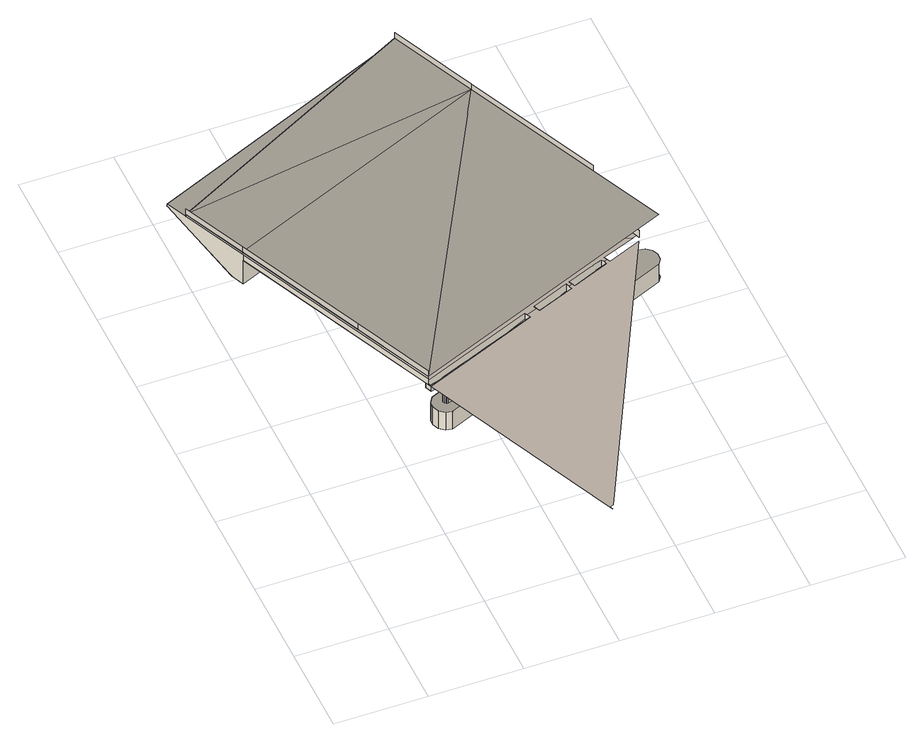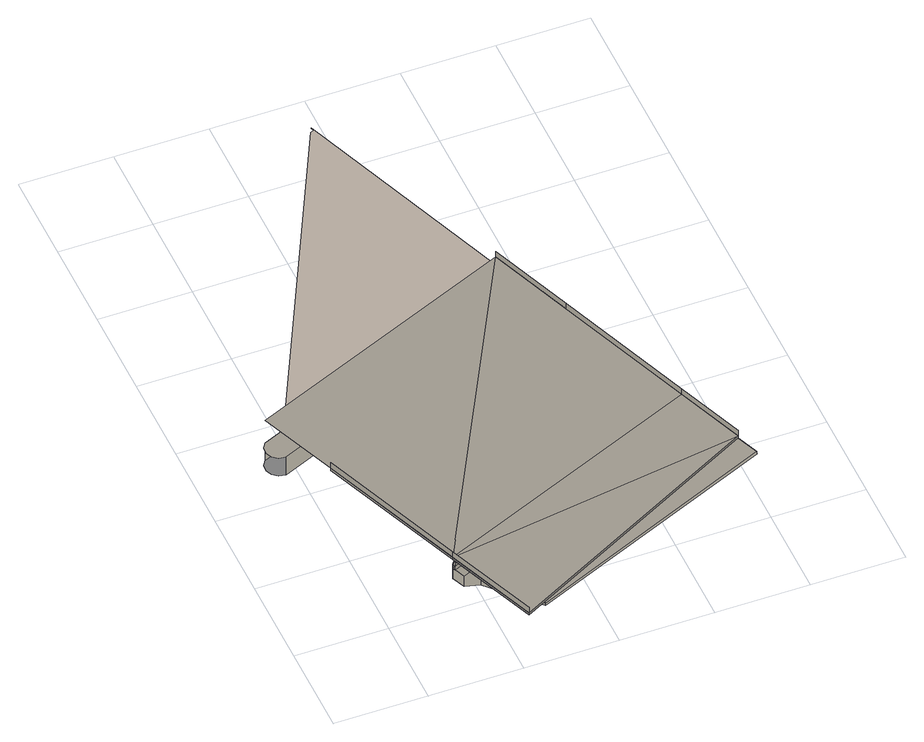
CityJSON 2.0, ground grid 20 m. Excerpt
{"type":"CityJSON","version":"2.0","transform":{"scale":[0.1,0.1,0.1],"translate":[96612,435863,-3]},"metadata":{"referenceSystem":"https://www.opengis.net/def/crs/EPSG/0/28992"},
"CityObjects":{
"bridge1":{"type":"Bridge","attributes":{"name":"Van Brienenoordbrug"},"children":["bridge1-1","bridge1-2","bridge1-3","bridge1-4","bridge1-5","bridge1-6","bridge1-7","bridge1-8","bridge1-9","bridge1-10","bridge1-11","bridge1-12","bridge1-13","bridge1-14","bridge1-15","bridge1-16","bridge1-17","bridge1-18","bridge1-19","bridge1-20","bridge1-21","bridge1-22","bridge1-23","bridge1-24","bridge1-25","bridge1-26","bridge1-27","bridge1-28","bridge1-29","bridge1-30","bridge1-31","bridge1-32"],"geometry":[{"type":"MultiSurface","lod":"2","boundaries":[[[0,1,2,3,4,5,6,7]],[[8,7,6,9]],[[10,11,12,13,14]],[[15,16,17,18]],[[14,19,20,10]],[[16,21,22,17]],[[23,15,18,24]],[[21,25,26,22]],[[27,23,24,28]],[[29,30,31,32]],[[33,34,30,29]],[[32,31,35,36]],[[37,38,34,33]],[[36,35,39,40]],[[41,42,43,44,39,35,31,30,34,38,45,46,47,48,20,19]],[[49,45,38,37]],[[40,39,44,50]],[[51,46,45,49]],[[50,44,43,52]],[[53,47,46,51]],[[52,43,42,54]],[[55,48,47,53]],[[56,57,48,55]],[[54,42,58,59,60]],[[59,58,61,62]],[[63,64,57,56]],[[62,61,65,66]],[[67,68,64,63]],[[66,65,69,70]],[[71,72,68,67]],[[70,69,73,74]],[[75,76,72,71]],[[74,73,77,78]],[[79,80,76,75]],[[78,77,81,82]],[[82,81,80,79]],[[14,13,83,84,85,86,87,88,58,42,41,19]],[[89,57,64,68,72,76,80,81,77,73,69,65,61,58,88,90,91,92,93,94,95,96,97,98,99,100]],[[101,102,11,10,20,48,57,89,103,104]],[[105,106,107]],[[108,95,94,109]],[[110,96,95,108]],[[109,94,93,111]],[[112,97,96,110]],[[111,93,92,113]],[[2,114,115,116,3]],[[117,98,97,112]],[[113,92,91,118]],[[119,99,98,117]],[[118,91,90,120]],[[121,100,99,119]],[[120,90,88,122]],[[123,89,100,121]],[[116,115,124,4,3]],[[105,107,125]],[[126,103,89,123]],[[122,88,87,127,128]],[[2,1,129,114]],[[127,87,130,131]],[[132,133,103,126]],[[131,130,134,135]],[[136,137,133,132]],[[135,134,138,139]],[[140,141,137,136]],[[139,138,142,143]],[[144,145,141,140]],[[143,142,146,147]],[[148,149,145,144]],[[147,146,150,151]],[[151,150,149,148]],[[152,5,4,124]],[[85,84,101,104]],[[153,154,155,156,157,158,159,160,9,12,11,102,161,162,163,164,165,166,167,168]],[[84,83,161,102,101]],[[169,170,129,1,106]],[[171,163,162,172,173]],[[154,153,174,175,166,165,176,172,162,161,83,13,12,9,177,178,179]],[[180,181,182,183]],[[183,182,184,185]],[[186,187,181,180]],[[185,184,188,189]],[[190,191,187,186]],[[192,171,173,193,194,195,190,186,180,183,185,189,196,197,198]],[[189,188,199,196]],[[195,200,191,190]],[[196,199,201,197]],[[194,202,200,195]],[[197,201,203,198]],[[193,204,202,194]],[[198,203,205,192]],[[25,206,207,26]],[[27,208,209,210,211,212,206,25,21,16,15,23]],[[213,28,24,18,17,22,26,207,214,215,216,217]],[[208,27,28,213]],[[218,164,163,171,192,205,219,220]],[[173,172,176,221,222,223,224,204,193]],[[105,169,106]],[[225,226,223,222]],[[220,219,227,228]],[[229,230,226,225]],[[228,227,231,232]],[[233,234,230,229]],[[232,231,235,236]],[[237,238,234,233]],[[222,221,218,220,228,232,236,239,240,241,242,237,233,229,225]],[[236,235,243,239]],[[242,244,238,237]],[[239,243,245,240]],[[241,246,244,242]],[[240,245,246,241]],[[247,248,249,6,5,152,250,251]],[[221,176,165,164,218]],[[252,167,166,175,253]],[[254,255,256,257]],[[257,256,258,259]],[[260,261,255,254]],[[259,258,262,263]],[[264,265,261,260]],[[266,252,253,267,268,269,264,260,254,257,259,263,270,271,272]],[[263,262,273,270]],[[269,274,265,264]],[[270,273,275,271]],[[177,249,276,178]],[[268,277,274,269]],[[271,275,278,272]],[[267,279,277,268]],[[272,278,280,266]],[[281,168,167,252,266,280,282,283]],[[253,175,174,284,285,286,279,267]],[[105,125,287,288]],[[289,290,286,285]],[[283,282,291,292]],[[293,294,290,289]],[[292,291,295,296]],[[297,298,294,293]],[[296,295,299,300]],[[301,302,298,297]],[[285,284,281,283,292,296,300,303,304,305,306,301,297,293,289]],[[300,299,307,303]],[[306,308,302,301]],[[303,307,309,304]],[[305,310,308,306]],[[304,309,310,305]],[[284,174,153,168,281]],[[311,155,154,179,312]],[[313,314,315,316]],[[317,247,251,250,318,124,115,114,129]],[[129,170,247]],[[319,152,124]],[[320,248,247]],[[321,319,124,318]],[[250,152,322,323,324]],[[247,170,325]],[[249,248,320,326,276]],[[152,319,322]],[[320,247,325]],[[323,322,319,321,327]]],"semantics":{"surfaces":[{"type":"WallSurface"},{"type":"OuterCeilingSurface"},{"type":"OuterFloorSurface"},{"type":"GroundSurface"}],"values":[0,0,0,0,1,0,0,0,0,0,0,0,0,0,1,0,0,0,0,0,0,0,0,0,0,0,0,0,0,0,0,0,0,0,0,0,0,1,0,2,0,0,0,0,0,0,0,0,0,0,0,0,0,1,2,0,0,2,0,0,0,0,0,0,0,0,0,0,0,0,1,1,1,0,2,0,1,0,0,0,0,0,1,0,0,0,0,0,0,0,0,2,3,0,0,0,2,0,0,0,0,0,0,0,1,0,0,0,0,0,0,0,0,0,0,0,0,0,1,0,0,0,1,0,0,0,0,0,0,2,0,0,0,0,0,0,0,1,0,0,0,0,0,0,0,0,0,1,1,1,0,0,1,0,1,1,0]}}]},
"bridge1-1":{"type":"BridgeInstallation","parents":["bridge1"],"geometry":[{"type":"MultiSurface","lod":"2","boundaries":[[[328,107,106,1,0]]]}]},
"bridge1-2":{"type":"BridgeInstallation","parents":["bridge1"],"geometry":[{"type":"MultiSurface","lod":"2","boundaries":[[[329,330,106,107]]]}]},
"bridge1-3":{"type":"BridgeInstallation","parents":["bridge1"],"geometry":[{"type":"MultiSurface","lod":"2","boundaries":[[[331,329,107,332]]]}]},
"bridge1-4":{"type":"BridgeInstallation","parents":["bridge1"],"geometry":[{"type":"MultiSurface","lod":"2","boundaries":[[[328,333,8,125,332,107]]]}]},
"bridge1-5":{"type":"BridgeInstallation","parents":["bridge1"],"geometry":[{"type":"MultiSurface","lod":"2","boundaries":[[[334,331,332,125]]]}]},
"bridge1-6":{"type":"BridgeInstallation","parents":["bridge1"],"geometry":[{"type":"MultiSurface","lod":"2","boundaries":[[[335,336,337,338]]]}]},
"bridge1-7":{"type":"BridgeInstallation","parents":["bridge1"],"geometry":[{"type":"MultiSurface","lod":"2","boundaries":[[[337,336,339]]]}]},
"bridge1-8":{"type":"BridgeInstallation","parents":["bridge1"]},
"bridge1-9":{"type":"BridgeInstallation","parents":["bridge1"],"geometry":[{"type":"MultiSurface","lod":"2","boundaries":[[[340,339,336,335,341,342,324,343,344]]]}]},
"bridge1-10":{"type":"BridgeInstallation","parents":["bridge1"],"geometry":[{"type":"MultiSurface","lod":"2","boundaries":[[[335,341,344,340,339,337,338]]]}]},
"bridge1-11":{"type":"BridgeInstallation","parents":["bridge1"],"geometry":[{"type":"MultiSurface","lod":"2","boundaries":[[[341,342,343,344]]]}]},
"bridge1-12":{"type":"BridgeInstallation","parents":["bridge1"],"geometry":[{"type":"MultiSurface","lod":"2","boundaries":[[[324,343,342]]]}]},
"bridge1-13":{"type":"BridgeInstallation","parents":["bridge1"],"geometry":[{"type":"MultiSurface","lod":"2","boundaries":[[[340,345,346,337,339]]]}]},
"bridge1-14":{"type":"BridgeInstallation","parents":["bridge1"],"geometry":[{"type":"MultiSurface","lod":"2","boundaries":[[[347,348,346,345]]]}]},
"bridge1-15":{"type":"BridgeInstallation","parents":["bridge1"],"geometry":[{"type":"MultiSurface","lod":"2","boundaries":[[[349,348,347]]]}]},
"bridge1-16":{"type":"BridgeInstallation","parents":["bridge1"]},
"bridge1-17":{"type":"BridgeInstallation","parents":["bridge1"],"geometry":[{"type":"MultiSurface","lod":"2","boundaries":[[[337,350,327,335,336]]]}]},
"bridge1-18":{"type":"BridgeInstallation","parents":["bridge1"],"geometry":[{"type":"MultiSurface","lod":"2","boundaries":[[[351,352,350,337,346,348]]]}]},
"bridge1-19":{"type":"BridgeInstallation","parents":["bridge1"]},
"bridge1-20":{"type":"BridgeInstallation","parents":["bridge1"],"geometry":[{"type":"MultiSurface","lod":"2","boundaries":[[[341,335,327,323,324,342]]]}]},
"bridge1-21":{"type":"BridgeInstallation","parents":["bridge1"],"geometry":[{"type":"MultiSurface","lod":"2","boundaries":[[[349,347,345,340,344,343,324,323,353,354],[355,356,357,358,359,360,361,362,363,364,365,366]]]}]},
"bridge1-22":{"type":"BridgeInstallation","parents":["bridge1"],"geometry":[{"type":"MultiSurface","lod":"2","boundaries":[[[348,349,351]]]}]},
"bridge1-23":{"type":"BridgeInstallation","parents":["bridge1"],"geometry":[{"type":"MultiSurface","lod":"2","boundaries":[[[367,368,105,169]]]}]},
"bridge1-24":{"type":"BridgeInstallation","parents":["bridge1"],"geometry":[{"type":"MultiSurface","lod":"2","boundaries":[[[170,169,105,325]]]}]},
"bridge1-25":{"type":"BridgeInstallation","parents":["bridge1"],"geometry":[{"type":"MultiSurface","lod":"2","boundaries":[[[349,354,352,351]]]}]},
"bridge1-26":{"type":"BridgeInstallation","parents":["bridge1"],"geometry":[{"type":"MultiSurface","lod":"2","boundaries":[[[350,352,354,353]]]}]},
"bridge1-27":{"type":"BridgeInstallation","parents":["bridge1"]},
"bridge1-28":{"type":"BridgeInstallation","parents":["bridge1"]},
"bridge1-29":{"type":"BridgeInstallation","parents":["bridge1"],"geometry":[{"type":"MultiSurface","lod":"2","boundaries":[[[323,327,350]]]}]},
"bridge1-30":{"type":"BridgeInstallation","parents":["bridge1"],"geometry":[{"type":"MultiSurface","lod":"2","boundaries":[[[323,350,353]]]}]},
"bridge1-31":{"type":"BridgeInstallation","parents":["bridge1"],"geometry":[{"type":"MultiSurface","lod":"2","boundaries":[[[368,369,288,105]]]}]},
"bridge1-32":{"type":"BridgeInstallation","parents":["bridge1"],"geometry":[{"type":"MultiSurface","lod":"2","boundaries":[[[105,288,370,325]]]}]}
},
"vertices":[
[54,1006,127],[21,1085,124],[1,1132,123],[1,1132,117],[70,970,49],[82,941,49],[82,941,115],[82,941,129],[277,473,147],[277,473,131],[281,467,117],[281,467,132],[278,474,131],[275,481,131],[275,481,117],[297,472,52],[292,486,52],[292,486,4],[297,472,4],[309,495,112],[315,481,112],[293,500,52],[293,500,4],[309,463,52],[309,463,4],[301,512,52],[301,512,4],[323,460,52],[323,460,4],[317,490,52],[317,490,112],[316,492,112],[316,492,52],[318,488,52],[318,488,112],[316,493,112],[316,493,52],[319,487,52],[319,487,112],[316,495,112],[316,495,52],[314,497,112],[319,499,112],[318,498,112],[317,497,112],[320,486,112],[322,485,112],[324,485,112],[325,485,112],[320,486,52],[317,497,52],[322,485,52],[318,498,52],[324,485,52],[319,499,52],[325,485,52],[382,509,51],[382,509,111],[376,523,111],[376,523,51],[364,518,52],[377,523,111],[377,523,51],[383,510,51],[383,510,111],[379,523,111],[379,523,51],[384,511,51],[384,511,111],[381,522,111],[381,522,51],[385,513,51],[385,513,111],[382,521,111],[382,521,51],[385,515,51],[385,515,111],[383,520,111],[383,520,51],[385,516,51],[385,516,111],[384,518,111],[384,518,51],[525,585,129],[525,585,114],[491,571,110],[485,568,110],[480,566,110],[424,543,111],[430,529,111],[422,542,111],[421,540,111],[421,538,111],[420,537,111],[421,535,111],[421,533,111],[422,532,111],[423,530,111],[424,529,111],[426,529,111],[428,529,111],[531,571,114],[531,571,129],[486,552,110],[496,556,110],[661,1187,135],[21,1085,130],[81,943,136],[421,533,51],[421,535,51],[422,532,51],[420,537,51],[423,530,51],[421,538,51],[538,1361,123],[538,1361,117],[1,1133,117],[424,529,51],[421,540,51],[426,529,51],[422,542,51],[428,529,51],[424,543,51],[430,529,51],[607,1198,49],[277,473,153],[486,552,50],[480,566,50],[468,561,50],[539,1357,123],[482,566,110],[482,566,50],[487,553,50],[487,553,110],[483,566,110],[483,566,50],[488,555,50],[488,555,110],[485,565,110],[485,565,50],[489,556,50],[489,556,110],[487,564,110],[487,564,50],[489,558,50],[489,558,110],[488,563,110],[488,563,50],[489,560,50],[489,560,110],[489,561,110],[489,561,50],[619,1169,49],[722,659,127],[730,662,127],[733,655,127],[806,685,127],[476,16,148],[469,13,148],[471,6,148],[471,5,148],[528,578,129],[552,588,129],[555,581,129],[636,614,128],[633,621,128],[641,625,128],[644,618,128],[724,652,128],[580,1379,129],[580,1379,123],[555,581,109],[549,595,129],[549,595,109],[719,666,127],[638,632,128],[630,629,128],[82,940,115],[800,699,126],[727,669,127],[558,592,109],[558,592,49],[559,591,49],[559,591,109],[559,589,49],[559,589,109],[558,594,109],[558,594,49],[561,588,49],[561,588,109],[558,596,109],[558,596,49],[567,586,109],[561,600,109],[560,599,109],[559,597,109],[562,587,109],[564,586,109],[565,586,109],[562,587,49],[559,597,49],[564,586,49],[560,599,49],[565,586,49],[561,600,49],[567,586,49],[823,733,52],[823,733,4],[846,681,52],[854,693,52],[855,708,52],[849,721,52],[838,730,52],[846,681,4],[838,730,4],[849,721,4],[855,708,4],[854,693,4],[636,614,109],[623,609,49],[623,609,109],[630,629,109],[617,623,109],[617,623,49],[606,619,49],[619,624,109],[619,624,49],[625,611,49],[625,611,109],[621,623,109],[621,623,49],[626,612,49],[626,612,109],[623,623,109],[623,623,49],[626,614,49],[626,614,109],[624,622,109],[624,622,49],[627,615,109],[627,617,109],[626,619,109],[625,620,109],[627,615,49],[625,620,49],[627,617,49],[626,619,49],[619,1169,129],[614,1167,129],[614,1167,110],[619,1169,105],[619,1169,123],[644,618,109],[638,632,109],[647,629,109],[647,629,49],[648,628,49],[648,628,109],[648,626,49],[648,626,109],[647,631,109],[647,631,49],[650,625,49],[650,625,109],[647,633,109],[647,633,49],[656,623,109],[650,637,109],[649,636,109],[648,635,109],[651,624,109],[653,623,109],[654,623,109],[651,624,49],[648,635,49],[653,623,49],[808,703,126],[649,636,49],[654,623,49],[650,637,49],[656,623,49],[724,652,109],[712,646,49],[712,646,109],[719,666,109],[706,661,109],[706,661,49],[860,716,151],[791,880,146],[708,661,109],[708,661,49],[714,648,49],[714,648,109],[710,660,109],[710,660,49],[715,649,49],[715,649,109],[712,660,109],[712,660,49],[715,651,49],[715,651,109],[713,659,109],[713,659,49],[716,652,109],[716,654,109],[715,656,109],[714,657,109],[716,652,49],[714,657,49],[716,654,49],[715,656,49],[733,655,108],[727,669,108],[736,668,108],[736,668,48],[736,666,48],[736,666,108],[617,1174,129],[607,1198,105],[649,1216,77],[811,696,145],[649,1216,105],[661,1187,77],[661,1187,105],[638,1177,105],[661,1187,129],[811,696,126],[658,1193,105],
[81,943,130],
[81,943,151],[21,1085,145],
[203,651,162],[203,651,146],
[203,651,140],
[277,473,168],
[636,1183,105],[636,1183,112],[636,1183,115],[636,1183,111],
[637,1182,115],
[638,1177,115],[637,1180,105],[638,1179,105],[638,1177,108],[638,1177,110],
[640,1178,122],[637,1184,122],
[645,1180,129],[643,1186,129],
[654,1184,129],
[658,1193,115],
[652,1190,129],[656,1192,122],
[661,1187,115],[659,1186,122],[649,1182,128],[651,1183,128],[653,1183,126],[653,1184,124],[653,1183,121],[651,1183,120],[649,1182,119],[647,1181,120],[645,1180,121],[645,1180,124],[645,1180,126],[647,1181,128],
[580,1379,144],[661,1187,150],
[791,880,161],
[791,880,139]
]}
